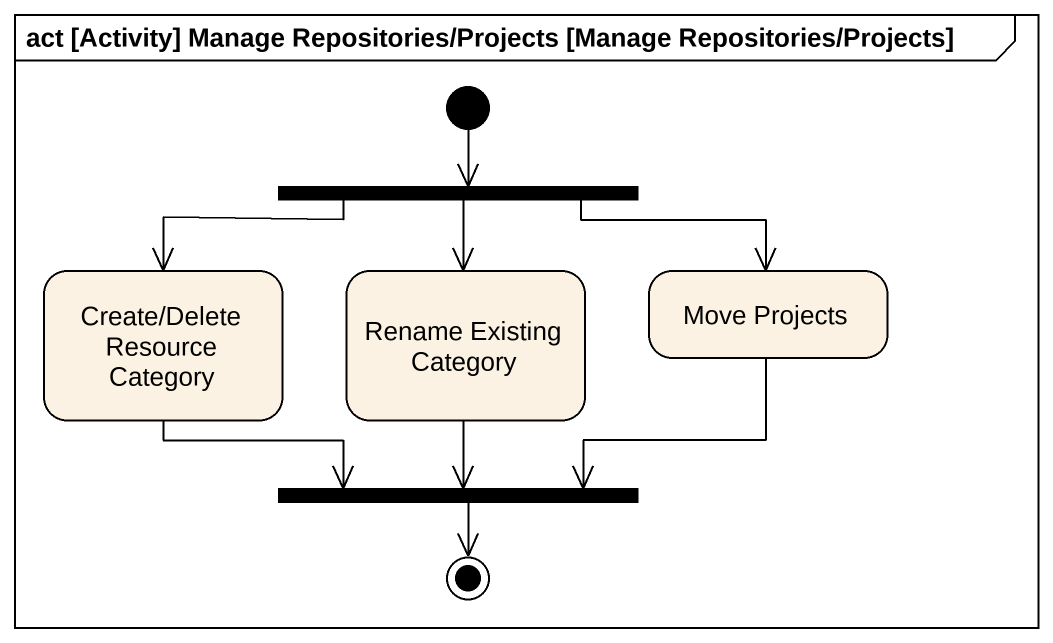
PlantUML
@startuml
mainframe act [Activity] Manage Repositories/Projects [Manage Repositories/Projects]
hide empty description
state fork1 <<fork>>
state "Create/Delete Resource Category" as Create_Delete_Resource
state "Rename Existing Category" as Rename_Existing_Category
state "Move Projects" as Move_Projects
state fork2 <<join>>
[*] --> fork1
fork1 -left-> Create_Delete_Resource
fork1 --> Rename_Existing_Category
fork1 -right-> Move_Projects
Create_Delete_Resource -right-> fork2
Rename_Existing_Category --> fork2
Move_Projects -left-> fork2
fork2 --> [*]
@enduml
